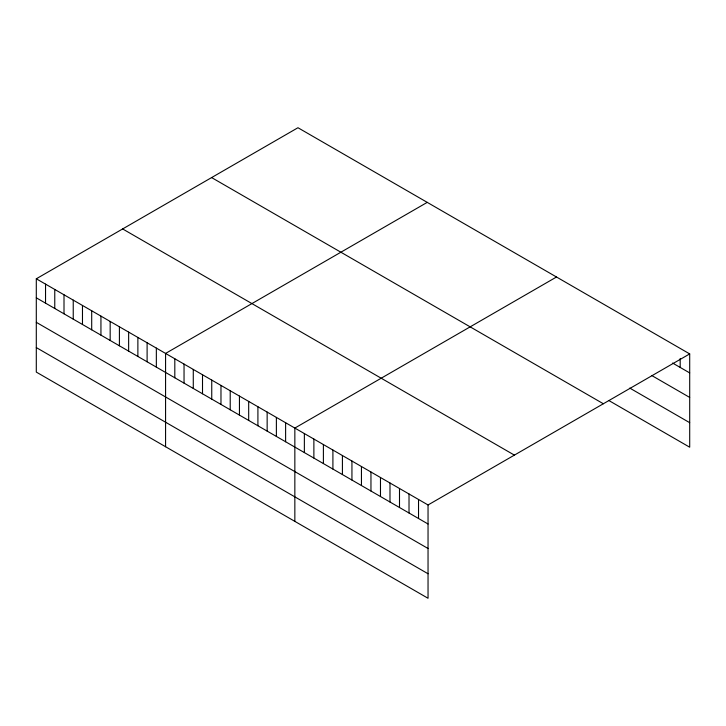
<?xml version="1.0" encoding="UTF-8"?>
<svg xmlns="http://www.w3.org/2000/svg" width="726" height="726" viewBox="0 0 726 726"><rect width="100%" height="100%" fill="white"/><g stroke="black" fill="none" stroke-linecap="round" stroke-linejoin="round"><path stroke-width="1.09" d="M36.3 278.793L428.041 504.969L428.041 598.269L36.3 372.093L36.3 278.793L297.959 127.731L689.7 353.907L689.7 447.207L608.833 400.516M427.233 202.363L165.573 353.435L165.573 446.735M556.506 277.005L294.847 428.068L294.847 521.368M428.041 504.969L689.7 353.907M672.575 363.036L689.7 372.919M651.649 375.46L689.7 397.431M629.76 388.083L689.7 422.686M211.611 177.58L603.351 403.756M122.649 228.944L514.389 455.12M36.3 297.814L428.041 523.99M36.3 322.326L428.041 548.502M36.3 347.582L428.041 573.758M680.189 358.481L680.189 367.429M418.53 499.479L418.53 518.491M409.019 493.979L409.019 513.001M399.5 488.489L399.5 507.51M389.989 482.999L389.989 502.02M380.478 477.508L380.478 496.52M370.959 472.009L370.959 491.03M361.448 466.519L361.448 485.54M351.938 461.028L351.938 480.049M342.418 455.538L342.418 474.55M332.907 450.038L332.907 469.06M323.397 444.548L323.397 463.569M313.877 439.058L313.877 458.079M304.366 433.567L304.366 452.579M285.617 422.741L285.617 441.762M276.379 417.405L276.379 436.426M267.15 412.078L267.15 431.099M257.911 406.741L257.911 425.763M248.682 401.414L248.682 420.436M239.444 396.087L239.444 415.1M230.215 390.751L230.215 409.773M220.976 385.424L220.976 404.436M211.747 380.088L211.747 399.109M202.509 374.761L202.509 393.773M193.279 369.425L193.279 388.446M184.041 364.098L184.041 383.119M174.812 358.762L174.812 377.783M156.344 348.099L156.344 367.12M147.106 342.772L147.106 361.793M137.876 337.436L137.876 356.457M128.638 332.109L128.638 351.13M119.409 326.782L119.409 345.794M110.171 321.446L110.171 340.467M100.941 316.119L100.941 335.131M91.703 310.782L91.703 329.804M82.474 305.455L82.474 324.468M73.235 300.119L73.235 319.141M64.006 294.792L64.006 313.813M54.768 289.456L54.768 308.477M45.538 284.129L45.538 303.15"/></g></svg>
